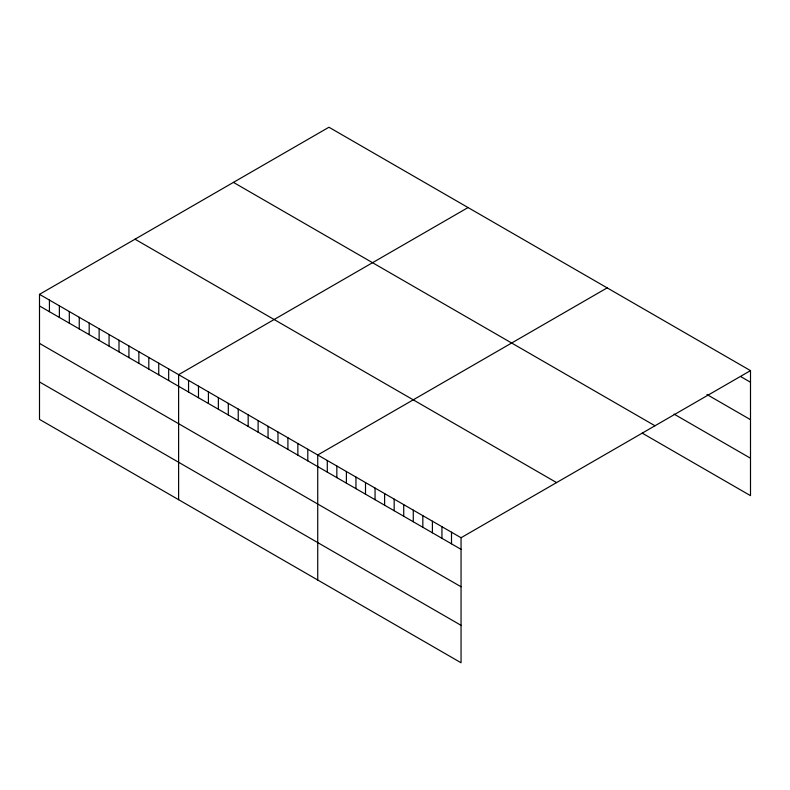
<?xml version="1.0" encoding="UTF-8"?>
<svg xmlns="http://www.w3.org/2000/svg" width="790" height="790" viewBox="0 0 790 790"><rect width="100%" height="100%" fill="white"/><g stroke="black" fill="none" stroke-linecap="round" stroke-linejoin="round"><path stroke-width="1.19" d="M39.5 294.344L461.054 537.733L461.054 662.761L39.5 419.372L39.5 294.344L328.946 127.239L750.5 370.629L750.5 495.656L642.211 433.127M468.055 207.553L178.619 374.667L178.619 499.695M607.174 287.876L317.728 454.981L317.728 580.008M461.054 537.733L750.5 370.629M740.941 376.721L750.5 382.232M706.971 394.536L750.5 419.668M674.058 414.088L750.5 458.23M233.425 182.381L654.989 425.771M135.011 239.202L556.575 482.591M39.5 305.957L461.054 549.346M39.5 343.383L461.054 586.773M39.5 381.945L461.054 625.334M451.505 532.213L451.505 543.826M441.946 526.703L441.946 538.306M432.397 521.183L432.397 532.796M422.838 515.663L422.838 527.276M413.279 510.152L413.279 521.765M403.729 504.632L403.729 516.245M394.171 499.112L394.171 510.725M384.612 493.602L384.612 505.215M375.062 488.082L375.062 499.695M365.503 482.562L365.503 494.175M355.954 477.051L355.954 488.664M346.395 471.531L346.395 483.144M336.836 466.011L336.836 477.624M327.287 460.501L327.287 472.114M307.794 449.243L307.794 460.856M297.86 443.506L297.86 455.119M287.916 437.769L287.916 449.382M277.981 432.031L277.981 443.644M268.047 426.294L268.047 437.907M258.113 420.557L258.113 432.17M248.169 414.819L248.169 426.432M238.234 409.082L238.234 420.695M228.3 403.354L228.3 414.957M218.366 397.617L218.366 409.22M208.422 391.88L208.422 403.493M198.488 386.142L198.488 397.755M188.553 380.405L188.553 392.018M168.675 368.93L168.675 380.543M158.741 363.193L158.741 374.806M148.806 357.455L148.806 369.068M138.872 351.718L138.872 363.331M128.928 345.981L128.928 357.594M118.994 340.243L118.994 351.856M109.059 334.506L109.059 346.119M99.125 328.768L99.125 340.381M89.181 323.031L89.181 334.644M79.247 317.294L79.247 328.907M69.313 311.556L69.313 323.169M59.378 305.819L59.378 317.432M49.434 300.082L49.434 311.695"/></g></svg>
